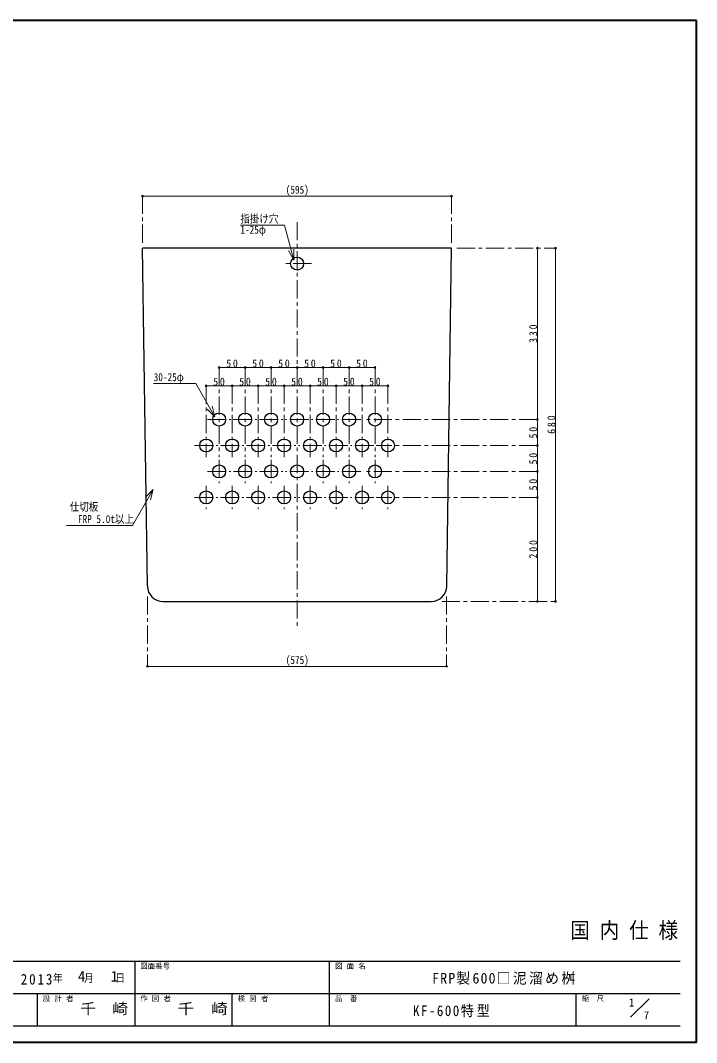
# Model space of a CAD drawing. Units: millimetres at full size, sheet at 1:7. Extents: x -1486 to 1349, y -951 to 1016.
# Drawn here: x 47 to 1349, y -951 to 1016 of the extents above; entities that cross this region are included whole.
import ezdxf
from ezdxf.enums import TextEntityAlignment as Align

# ---------------------------------------------------------------- set-up
doc = ezdxf.new("R2010")
doc.units = ezdxf.units.MM
doc.header["$LTSCALE"] = 7
doc.header["$PDMODE"] = 32
doc.header["$PDSIZE"] = 3.5
doc.linetypes.add('CHAIN1', pattern=[8, 5, -1, 1, -1])
doc.layers.add('0-0', color=7, linetype='Continuous', lineweight=18)
doc.styles.add('ＭＳ ゴシック', font='')
doc.styles.get('ＭＳ ゴシック').set_extended_font_data('MS Gothic')

msp = doc.modelspace()

# ---------------------------------------------------------------- linework, layer by layer
at = {"layer": '0-0', "color": 1, "lineweight": 40}
for p, q in [((1349.039, 1016.339), (-1485.961, 1016.339)), ((1349.039, -950.661), (1349.039, 1016.339)), ((1349.039, -950.661), (-1485.961, -950.661))]:
    msp.add_line(p, q, dxfattribs=at)
at = {"layer": '0-0', "color": 4, "lineweight": 9}
for p, q in [((282.539, 678.339), (877.539, 678.339)), ((1042.539, 248.339), (1042.539, 578.339)), ((1077.539, 578.339), (1077.539, -101.661)), ((430.039, 348.339), (480.039, 348.339)), ((480.039, 348.339), (530.039, 348.339)), ((530.039, 348.339), (580.039, 348.339)), ((580.039, 348.339), (630.039, 348.339)), ((630.039, 348.339), (680.039, 348.339)), ((680.039, 348.339), (730.039, 348.339)), ((405.039, 313.339), (455.039, 313.339)), ((455.039, 313.339), (505.039, 313.339)), ((505.039, 313.339), (555.039, 313.339)), ((555.039, 313.339), (605.039, 313.339)), ((605.039, 313.339), (655.039, 313.339)), ((655.039, 313.339), (705.039, 313.339)), ((705.039, 313.339), (755.039, 313.339)), ((1042.539, 198.339), (1042.539, 248.339)), ((1042.539, 148.339), (1042.539, 198.339)), ((1042.539, 98.339), (1042.539, 148.339)), ((1042.539, -101.661), (1042.539, 98.339)), ((292.206, -226.661), (867.872, -226.661))]:
    msp.add_line(p, q, dxfattribs=at)
at = {"layer": '0-0', "color": 4, "linetype": 'CHAIN1', "lineweight": 9}
for p, q in [((282.539, 588.339), (282.539, 678.339)), ((877.539, 588.339), (877.539, 678.339)), ((580.039, 628.339), (580.039, -151.661)), ((887.539, 578.339), (1077.539, 578.339)), ((607.539, 548.339), (552.539, 548.339)), ((430.039, 348.339), (430.039, 175.839)), ((480.039, 348.339), (480.039, 175.839)), ((530.039, 348.339), (530.039, 175.839)), ((630.039, 348.339), (630.039, 175.839)), ((680.039, 348.339), (680.039, 175.839)), ((730.039, 348.339), (730.039, 175.839)), ((405.039, 313.339), (405.039, 175.839)), ((455.039, 313.339), (455.039, 175.839)), ((505.039, 313.339), (505.039, 175.839)), ((555.039, 313.339), (555.039, 175.839)), ((605.039, 313.339), (605.039, 175.839)), ((655.039, 313.339), (655.039, 175.839)), ((705.039, 313.339), (705.039, 175.839)), ((755.039, 313.339), (755.039, 175.839)), ((407.539, 248.339), (452.539, 248.339)), ((457.539, 248.339), (502.539, 248.339)), ((507.539, 248.339), (552.539, 248.339)), ((602.539, 248.339), (557.539, 248.339)), ((652.539, 248.339), (607.539, 248.339)), ((702.539, 248.339), (657.539, 248.339)), ((1042.539, 248.339), (707.539, 248.339)), ((382.539, 198.339), (427.539, 198.339)), ((432.539, 198.339), (477.539, 198.339)), ((482.539, 198.339), (527.539, 198.339)), ((532.539, 198.339), (577.539, 198.339)), ((627.539, 198.339), (582.539, 198.339)), ((677.539, 198.339), (632.539, 198.339)), ((727.539, 198.339), (682.539, 198.339)), ((1042.539, 198.339), (732.539, 198.339)), ((430.039, 170.839), (430.039, 125.839)), ((480.039, 170.839), (480.039, 125.839)), ((530.039, 170.839), (530.039, 125.839)), ((630.039, 170.839), (630.039, 125.839)), ((680.039, 170.839), (680.039, 125.839)), ((730.039, 170.839), (730.039, 125.839)), ((407.539, 148.339), (452.539, 148.339)), ((457.539, 148.339), (502.539, 148.339)), ((507.539, 148.339), (552.539, 148.339)), ((602.539, 148.339), (557.539, 148.339)), ((652.539, 148.339), (607.539, 148.339)), ((702.539, 148.339), (657.539, 148.339)), ((1042.539, 148.339), (707.539, 148.339)), ((405.039, 120.839), (405.039, 75.839)), ((455.039, 120.839), (455.039, 75.839)), ((505.039, 120.839), (505.039, 75.839)), ((555.039, 120.839), (555.039, 75.839)), ((605.039, 120.839), (605.039, 75.839)), ((655.039, 120.839), (655.039, 75.839)), ((705.039, 120.839), (705.039, 75.839)), ((755.039, 120.839), (755.039, 75.839)), ((382.539, 98.339), (427.539, 98.339)), ((432.539, 98.339), (477.539, 98.339)), ((482.539, 98.339), (527.539, 98.339)), ((532.539, 98.339), (577.539, 98.339)), ((627.539, 98.339), (582.539, 98.339)), ((677.539, 98.339), (632.539, 98.339)), ((727.539, 98.339), (682.539, 98.339)), ((1042.539, 98.339), (732.539, 98.339)), ((292.206, -92.161), (292.206, -226.661)), ((867.872, -92.161), (867.872, -226.661)), ((858.368, -101.661), (1077.539, -101.661))]:
    msp.add_line(p, q, dxfattribs=at)
at = {"layer": '0-0'}
for p, q in [((555.805, 622.361), (470.785, 622.361)), ((573.805, 555.185), (555.805, 622.361)), ((573.805, 555.185), (563.305, 573.372)), ((573.805, 555.185), (573.805, 576.185)), ((303.919, 317.667), (384.952, 317.667)), ((421.964, 253.56), (384.952, 317.667)), ((421.964, 253.56), (407.115, 268.41)), ((421.964, 253.56), (416.529, 273.845)), ((303.209, 113.744), (263.187, 44.425)), ((303.209, 113.744), (288.359, 98.895)), ((303.209, 113.744), (297.773, 93.46)), ((136.091, 44.425), (263.187, 44.425)), ((1222.184, -902.016), (1257.539, -866.661))]:
    msp.add_line(p, q, dxfattribs=at)
at = {"layer": '0-0', "color": 5, "lineweight": 25}
for p, q in [((291.785, -72.087), (282.539, 578.339)), ((877.539, 578.339), (282.539, 578.339)), ((868.293, -72.087), (877.539, 578.339)), ((321.782, -101.661), (838.296, -101.661))]:
    msp.add_line(p, q, dxfattribs=at)
at = {"layer": '0-0', "color": 6, "lineweight": 25}
for p, q in [((-1454.461, -794.161), (1317.539, -794.161)), ((267.539, -794.161), (267.539, -919.161)), ((642.539, -919.161), (642.539, -794.161)), ((1317.539, -856.661), (-107.461, -856.661)), ((80.039, -919.161), (80.039, -856.661)), ((455.039, -919.161), (455.039, -856.661)), ((1117.539, -919.161), (1117.539, -856.661)), ((1317.539, -919.161), (-1454.461, -919.161))]:
    msp.add_line(p, q, dxfattribs=at)
at = {"layer": '0-0', "color": 5, "lineweight": 25}
for centre in [(580.039, 548.339), (430.039, 248.339), (480.039, 248.339), (530.039, 248.339), (580.039, 248.339), (630.039, 248.339), (680.039, 248.339), (730.039, 248.339), (405.039, 198.339), (455.039, 198.339), (505.039, 198.339), (555.039, 198.339), (605.039, 198.339), (655.039, 198.339), (705.039, 198.339), (755.039, 198.339), (430.039, 148.339), (480.039, 148.339), (530.039, 148.339), (580.039, 148.339), (630.039, 148.339), (680.039, 148.339), (730.039, 148.339), (405.039, 98.339), (455.039, 98.339), (505.039, 98.339), (555.039, 98.339), (605.039, 98.339), (655.039, 98.339), (705.039, 98.339), (755.039, 98.339)]:
    msp.add_circle(centre, 12.5, dxfattribs=at)
for centre, start, end in [((321.782, -71.661), 180.81444, 270), ((838.296, -71.661), 270, 359.18556)]:
    msp.add_arc(centre, 30, start, end, dxfattribs=at)
at = {"layer": '0-0', "color": 4}
for p in [(282.539, 678.339), (877.539, 678.339), (1042.539, 578.339), (1077.539, 578.339), (430.039, 348.339), (480.039, 348.339), (530.039, 348.339), (580.039, 348.339), (630.039, 348.339), (680.039, 348.339), (730.039, 348.339), (405.039, 313.339), (455.039, 313.339), (505.039, 313.339), (555.039, 313.339), (605.039, 313.339), (655.039, 313.339), (705.039, 313.339), (755.039, 313.339), (1042.539, 248.339), (1042.539, 198.339), (1042.539, 148.339), (1042.539, 98.339), (1042.539, -101.661), (1077.539, -101.661), (292.206, -226.661), (867.872, -226.661)]:
    msp.add_point(p, dxfattribs=at)

# ---------------------------------------------------------------- texts
at = {"layer": '0-0', "style": 'ＭＳ ゴシック'}
for s, height, width, p in [('(595)', 15.4, 0.85, (558.164, 678.339)), ('指掛け穴', 15.4, 0.85, (470.785, 622.361)), ('1-25φ', 15.4, 0.85, (470.785, 601.361)), ('30-25φ', 15.4, 0.85, (303.919, 317.667)), ('仕切板', 15.4, 0.85, (142.376, 67.981)), ('FRP 5.0t以上', 15.4, 0.85, (158.187, 44.425)), ('(575)', 15.4, 0.85, (558.164, -226.661)), ('国 内 仕 様', 30.79, 0.9, (1105.789, -759.161)), ('千\u3000崎', 20.53, 1.1, (162.539, -901.911)), ('千\u3000崎', 20.53, 1.15, (350.039, -901.911))]:
    msp.add_text(s, height=height, dxfattribs=dict(at, width=width)).set_placement(p, align=Align.BOTTOM_LEFT)
for s, height, p in [('図面番号', 10.26, (278.039, -811.661)), ('図 面 名', 10.26, (653.039, -811.661)), ('4', 20.53, (158.339, -839.411)), ('1', 20.53, (221.339, -839.411)), ('設 計 者', 10.26, (90.539, -874.161)), ('作 図 者', 10.26, (278.039, -874.161)), ('検 図 者', 10.26, (465.539, -874.161)), ('品\u3000番', 10.26, (653.039, -874.161)), ('縮\u3000尺', 10.26, (1128.039, -874.161)), ('1', 15.4, (1218.628, -885.927)), ('7', 15.4, (1247.132, -910.693))]:
    msp.add_text(s, height=height, dxfattribs=at).set_placement(p, align=Align.BOTTOM_LEFT)
at = {"layer": '0-0', "char_height": 15.4, "attachment_point": 7, "rotation": 90, "style": 'ＭＳ ゴシック'}
for s, insert in [('\\T1.38;\\W0.9;330', (1042.539, 395.839)), ('\\T1.38;\\W0.9;680', (1077.539, 220.839)), ('\\T1.36;\\W0.9;50', (1042.539, 211.964)), ('\\T1.36;\\W0.9;50', (1042.539, 161.964)), ('\\T1.36;\\W0.9;50', (1042.539, 111.964)), ('\\T1.38;\\W0.9;200', (1042.539, -19.161))]:
    msp.add_mtext(s, dxfattribs=dict(at, insert=insert))
at = {"layer": '0-0', "attachment_point": 7, "style": 'ＭＳ ゴシック'}
for s, insert, char_height in [('\\T1.36;\\W0.9;50', (443.664, 348.339), 15.4), ('\\T1.36;\\W0.9;50', (493.664, 348.339), 15.4), ('\\T1.36;\\W0.9;50', (543.664, 348.339), 15.4), ('\\T1.36;\\W0.9;50', (593.664, 348.339), 15.4), ('\\T1.36;\\W0.9;50', (643.664, 348.339), 15.4), ('\\T1.36;\\W0.9;50', (693.664, 348.339), 15.4), ('\\T1.36;\\W0.9;50', (418.664, 313.339), 15.4), ('\\T1.36;\\W0.9;50', (468.664, 313.339), 15.4), ('\\T1.36;\\W0.9;50', (518.664, 313.339), 15.4), ('\\T1.36;\\W0.9;50', (568.664, 313.339), 15.4), ('\\T1.36;\\W0.9;50', (618.664, 313.339), 15.4), ('\\T1.36;\\W0.9;50', (668.664, 313.339), 15.4), ('\\T1.36;\\W0.9;50', (718.664, 313.339), 15.4), ('\\T1.28;\\W0.9;2013', (48.089, -839.411), 20.53), ('\\T1.27;\\W0.9;年\\~\\~\\~月\\~\\~\\~日', (110.039, -835.911), 15.4), ('\\T1.17;\\W0.95;FRP製600□泥溜め桝', (840.039, -839.411), 20.53), ('\\T1.22;\\W0.9;KF-600特型', (803.039, -901.911), 20.53)]:
    msp.add_mtext(s, dxfattribs=dict(at, insert=insert, char_height=char_height))

doc.saveas('drawing.dxf')
